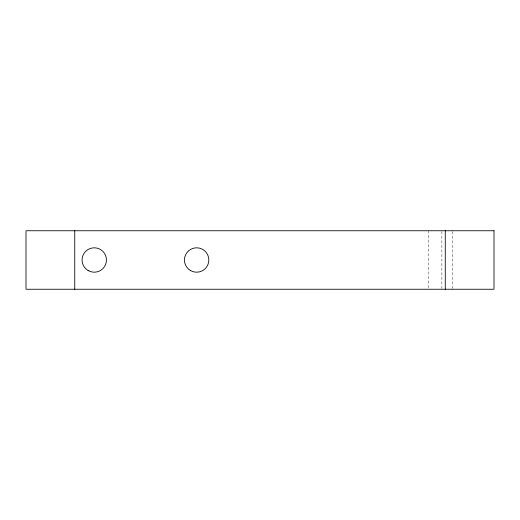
<?xml version="1.0" encoding="UTF-8"?>
<svg xmlns="http://www.w3.org/2000/svg" width="520" height="520" viewBox="0 0 520 520"><rect width="100%" height="100%" fill="white"/><g stroke="black" fill="none" stroke-linecap="round" stroke-linejoin="round"><path stroke-width="0.39" stroke-dasharray="2.6 1.95" d="M452.589 231.55L452.589 288.45M441.876 231.55L441.876 288.45M428.214 230.75L428.214 288.45"/><path stroke-width="0.78" d="M445.276 230.75L445.276 289.25M74.75 230.75L74.75 289.25M494 230.75L26 230.75L26 289.25L494 289.25L494 230.75M190.541 270.556A12.188 12.188 0 0 0 208.826 260A12.188 12.188 0 0 0 190.541 249.444A12.188 12.188 0 0 0 190.541 270.556M88.159 270.556A12.188 12.188 0 0 0 106.444 260A12.188 12.188 0 0 0 88.159 249.444A12.188 12.188 0 0 0 88.159 270.556"/></g></svg>
